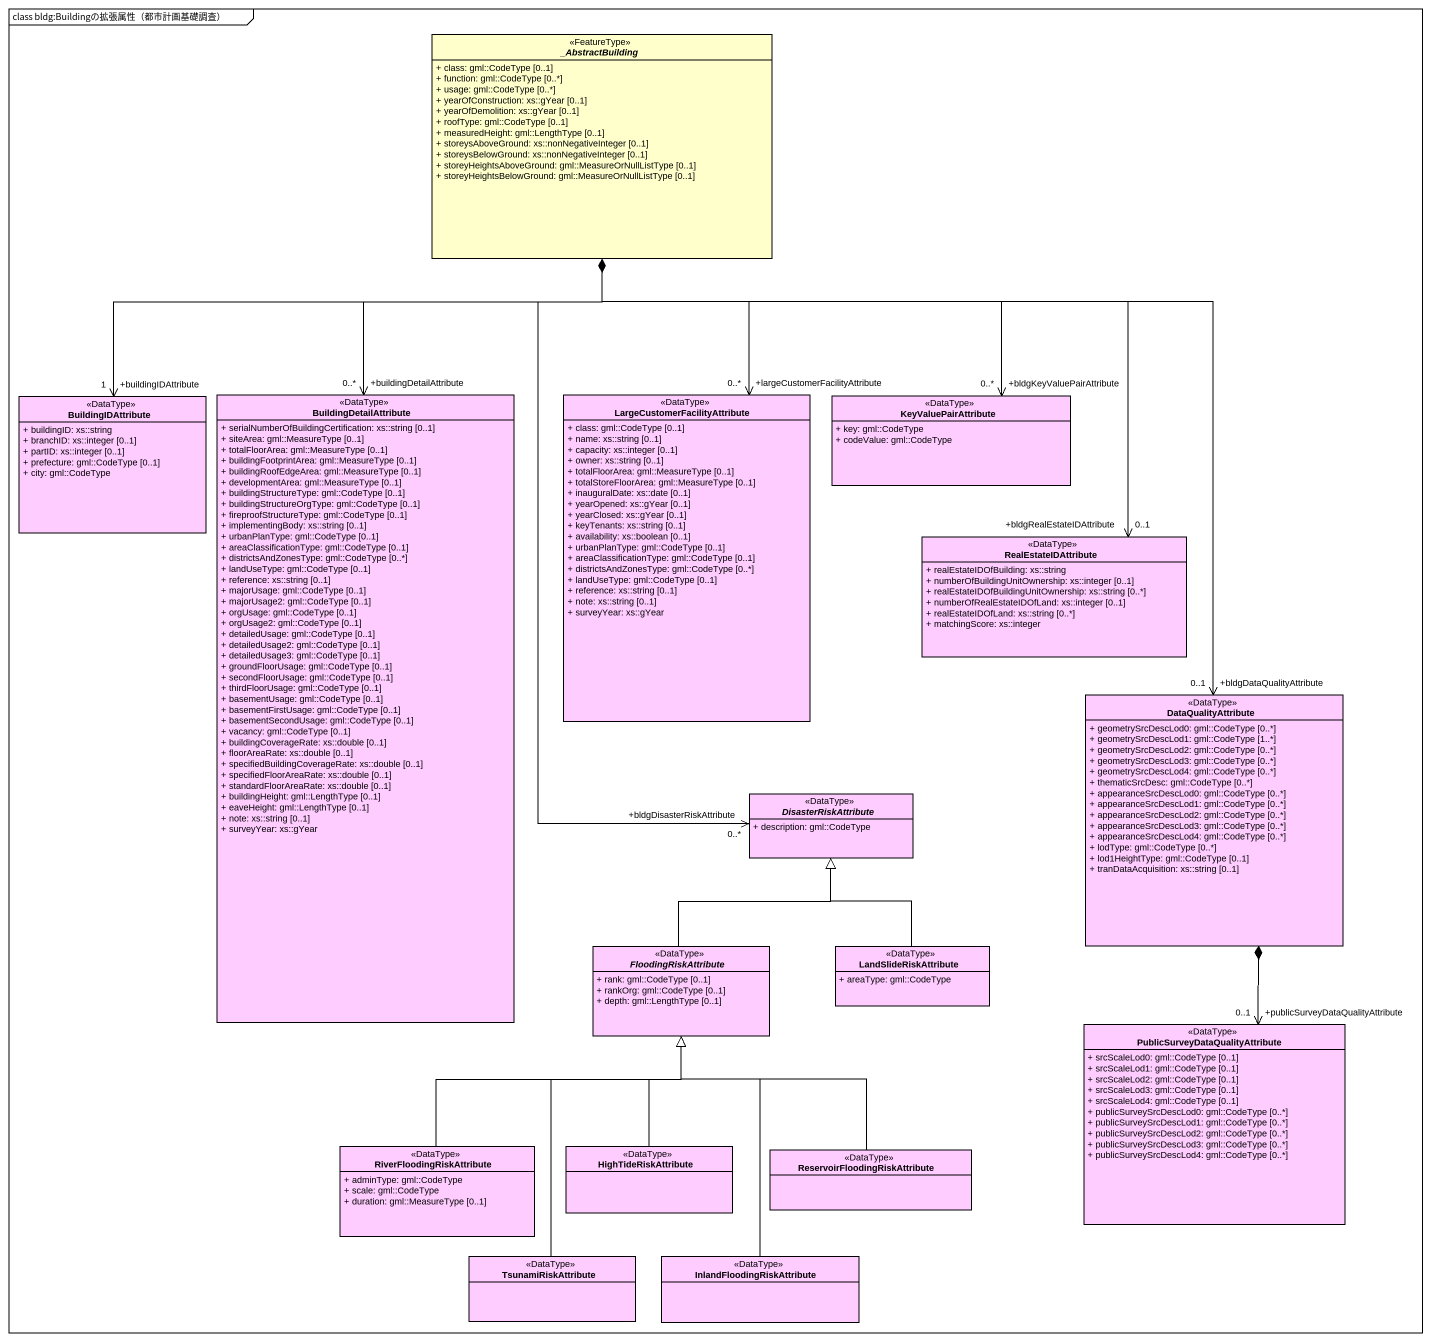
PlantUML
@startuml
mainframe class bldg:Buildingの拡張属性（都市計画基礎調査）
hide circle
hide empty members
skinparam classAttributeIconSize 0
abstract class "_AbstractBuilding" as AbstractBuilding <<FeatureType>> #FFFFCC {
  + class: gml::CodeType [0..1]
  + function: gml::CodeType [0..*]
  + usage: gml::CodeType [0..*]
  + yearOfConstruction: xs::gYear [0..1]
  + yearOfDemolition: xs::gYear [0..1]
  + roofType: gml::CodeType [0..1]
  + measuredHeight: gml::LengthType [0..1]
  + storeysAboveGround: xs::nonNegativeInteger [0..1]
  + storeysBelowGround: xs::nonNegativeInteger [0..1]
  + storeyHeightsAboveGround: gml::MeasureOrNullListType [0..1]
  + storeyHeightsBelowGround: gml::MeasureOrNullListType [0..1]
}
class BuildingIDAttribute <<DataType>> #FFCCFF {
  + buildingID: xs::string
  + branchID: xs::integer [0..1]
  + partID: xs::integer [0..1]
  + prefecture: gml::CodeType [0..1]
  + city: gml::CodeType
}
class BuildingDetailAttribute <<DataType>> #FFCCFF {
  + serialNumberOfBuildingCertification: xs::string [0..1]
  + siteArea: gml::MeasureType [0..1]
  + totalFloorArea: gml::MeasureType [0..1]
  + buildingFootprintArea: gml::MeasureType [0..1]
  + buildingRoofEdgeArea: gml::MeasureType [0..1]
  + developmentArea: gml::MeasureType [0..1]
  + buildingStructureType: gml::CodeType [0..1]
  + buildingStructureOrgType: gml::CodeType [0..1]
  + fireproofStructureType: gml::CodeType [0..1]
  + implementingBody: xs::string [0..1]
  + urbanPlanType: gml::CodeType [0..1]
  + areaClassificationType: gml::CodeType [0..1]
  + districtsAndZonesType: gml::CodeType [0..*]
  + landUseType: gml::CodeType [0..1]
  + reference: xs::string [0..1]
  + majorUsage: gml::CodeType [0..1]
  + majorUsage2: gml::CodeType [0..1]
  + orgUsage: gml::CodeType [0..1]
  + orgUsage2: gml::CodeType [0..1]
  + detailedUsage: gml::CodeType [0..1]
  + detailedUsage2: gml::CodeType [0..1]
  + detailedUsage3: gml::CodeType [0..1]
  + groundFloorUsage: gml::CodeType [0..1]
  + secondFloorUsage: gml::CodeType [0..1]
  + thirdFloorUsage: gml::CodeType [0..1]
  + basementUsage: gml::CodeType [0..1]
  + basementFirstUsage: gml::CodeType [0..1]
  + basementSecondUsage: gml::CodeType [0..1]
  + vacancy: gml::CodeType [0..1]
  + buildingCoverageRate: xs::double [0..1]
  + floorAreaRate: xs::double [0..1]
  + specifiedBuildingCoverageRate: xs::double [0..1]
  + specifiedFloorAreaRate: xs::double [0..1]
  + standardFloorAreaRate: xs::double [0..1]
  + buildingHeight: gml::LengthType [0..1]
  + eaveHeight: gml::LengthType [0..1]
  + note: xs::string [0..1]
  + surveyYear: xs::gYear
}
class "LargeCustomerFacilityAttribute" as LargeCustomerFacilityAttribu <<DataType>> #FFCCFF {
  + class: gml::CodeType [0..1]
  + name: xs::string [0..1]
  + capacity: xs::integer [0..1]
  + owner: xs::string [0..1]
  + totalFloorArea: gml::MeasureType [0..1]
  + totalStoreFloorArea: gml::MeasureType [0..1]
  + inauguralDate: xs::date [0..1]
  + yearOpened: xs::gYear [0..1]
  + yearClosed: xs::gYear [0..1]
  + keyTenants: xs::string [0..1]
  + availability: xs::boolean [0..1]
  + urbanPlanType: gml::CodeType [0..1]
  + areaClassificationType: gml::CodeType [0..1]
  + districtsAndZonesType: gml::CodeType [0..*]
  + landUseType: gml::CodeType [0..1]
  + reference: xs::string [0..1]
  + note: xs::string [0..1]
  + surveyYear: xs::gYear
}
class KeyValuePairAttribute <<DataType>> #FFCCFF {
  + key: gml::CodeType
  + codeValue: gml::CodeType
}
class RealEstateIDAttribute <<DataType>> #FFCCFF {
  + realEstateIDOfBuilding: xs::string
  + numberOfBuildingUnitOwnership: xs::integer [0..1]
  + realEstateIDOfBuildingUnitOwnership: xs::string [0..*]
  + numberOfRealEstateIDOfLand: xs::integer [0..1]
  + realEstateIDOfLand: xs::string [0..*]
  + matchingScore: xs::integer
}
class DataQualityAttribute <<DataType>> #FFCCFF {
  + geometrySrcDescLod0: gml::CodeType [0..*]
  + geometrySrcDescLod1: gml::CodeType [1..*]
  + geometrySrcDescLod2: gml::CodeType [0..*]
  + geometrySrcDescLod3: gml::CodeType [0..*]
  + geometrySrcDescLod4: gml::CodeType [0..*]
  + thematicSrcDesc: gml::CodeType [0..*]
  + appearanceSrcDescLod0: gml::CodeType [0..*]
  + appearanceSrcDescLod1: gml::CodeType [0..*]
  + appearanceSrcDescLod2: gml::CodeType [0..*]
  + appearanceSrcDescLod3: gml::CodeType [0..*]
  + appearanceSrcDescLod4: gml::CodeType [0..*]
  + lodType: gml::CodeType [0..*]
  + lod1HeightType: gml::CodeType [0..1]
  + tranDataAcquisition: xs::string [0..1]
}
abstract class DisasterRiskAttribute <<DataType>> #FFCCFF {
  + description: gml::CodeType
}
abstract class FloodingRiskAttribute <<DataType>> #FFCCFF {
  + rank: gml::CodeType [0..1]
  + rankOrg: gml::CodeType [0..1]
  + depth: gml::LengthType [0..1]
}
class LandSlideRiskAttribute <<DataType>> #FFCCFF {
  + areaType: gml::CodeType
}
class "PublicSurveyDataQualityAttribute" as PublicSurveyDataQualityAttri <<DataType>> #FFCCFF {
  + srcScaleLod0: gml::CodeType [0..1]
  + srcScaleLod1: gml::CodeType [0..1]
  + srcScaleLod2: gml::CodeType [0..1]
  + srcScaleLod3: gml::CodeType [0..1]
  + srcScaleLod4: gml::CodeType [0..1]
  + publicSurveySrcDescLod0: gml::CodeType [0..*]
  + publicSurveySrcDescLod1: gml::CodeType [0..*]
  + publicSurveySrcDescLod2: gml::CodeType [0..*]
  + publicSurveySrcDescLod3: gml::CodeType [0..*]
  + publicSurveySrcDescLod4: gml::CodeType [0..*]
}
class RiverFloodingRiskAttribute <<DataType>> #FFCCFF {
  + adminType: gml::CodeType
  + scale: gml::CodeType
  + duration: gml::MeasureType [0..1]
}
class HighTideRiskAttribute <<DataType>> #FFCCFF
class "ReservoirFloodingRiskAttribute" as ReservoirFloodingRiskAttribu <<DataType>> #FFCCFF
class TsunamiRiskAttribute <<DataType>> #FFCCFF
class InlandFloodingRiskAttribute <<DataType>> #FFCCFF
BuildingIDAttribute "+buildingIDAttribute\n1" <-up-* AbstractBuilding
BuildingDetailAttribute "+buildingDetailAttribute\n0..*" <-up-* AbstractBuilding
LargeCustomerFacilityAttribu "+largeCustomerFacilityAttribute\n0..*" <-up-* AbstractBuilding
KeyValuePairAttribute "+bldgKeyValuePairAttribute\n0..*" <-up-* AbstractBuilding
RealEstateIDAttribute "+bldgRealEstateIDAttribute\n0..1" <-up-* AbstractBuilding
DataQualityAttribute "+bldgDataQualityAttribute\n0..1" <-up-* AbstractBuilding
DisasterRiskAttribute "+bldgDisasterRiskAttribute\n0..*" <-up-* AbstractBuilding
FloodingRiskAttribute -up-|> DisasterRiskAttribute
LandSlideRiskAttribute -up-|> DisasterRiskAttribute
PublicSurveyDataQualityAttri "+publicSurveyDataQualityAttribute\n0..1" <-up-* DataQualityAttribute
RiverFloodingRiskAttribute -up-|> FloodingRiskAttribute
HighTideRiskAttribute -up-|> FloodingRiskAttribute
ReservoirFloodingRiskAttribu -up-|> FloodingRiskAttribute
TsunamiRiskAttribute -up-|> FloodingRiskAttribute
InlandFloodingRiskAttribute -up-|> FloodingRiskAttribute
@enduml
